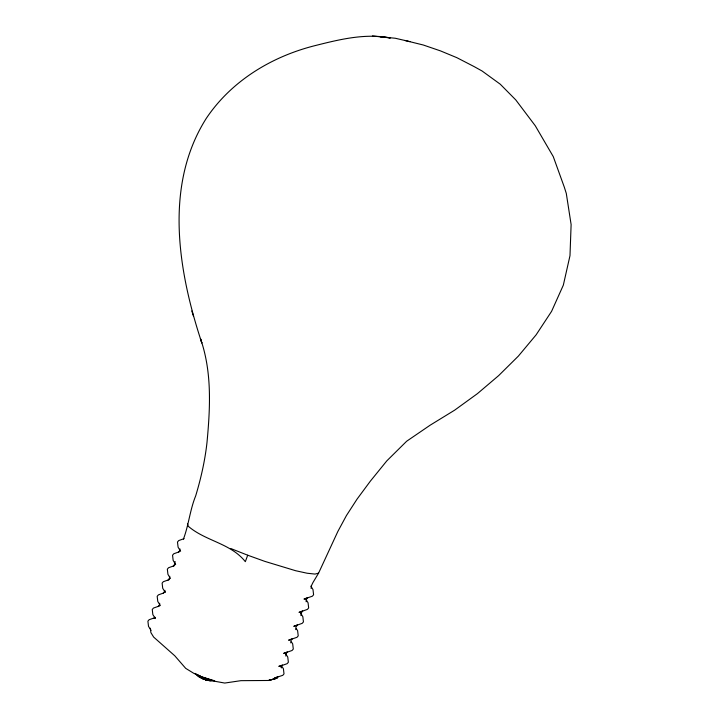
<?xml version="1.0" encoding="UTF-8"?>
<svg xmlns="http://www.w3.org/2000/svg" width="719" height="719" viewBox="0 0 719 719"><rect width="100%" height="100%" fill="white"/><g stroke="black" fill="none" stroke-linecap="round" stroke-linejoin="round"><path stroke-width="1.08" d="M285.82 656.07L285.982 653.769L287.357 651.953L283.672 653.391L292.067 650.488L293.298 649.059L292.687 643.882L291.402 641.887M290.755 642.876L290.916 640.584L292.291 638.76L288.607 640.207L297.001 637.295L298.223 635.866L297.621 630.689L296.336 628.703M306.123 601.776L306.285 599.484L307.66 597.66M159.672 603.25L159.564 604.778L158.189 606.602M179.975 548.957L179.858 550.484L178.492 552.309M150.343 628.199L150.891 632.612L153.641 637.07L174.771 655.782L185.691 668.346L193.779 673.317L201.581 676.831L214.999 681.306L224.741 683.05L240.919 680.668L268.555 680.48L276.842 678.224L278.109 676.687M169.747 576.296L169.567 578.013L168.084 580.125M175.059 561.476L174.789 564.056L173.306 566.168M295.716 629.592L295.994 627.013L297.477 624.901L293.783 626.348L302.214 623.337L303.445 621.908L302.843 616.731L300.749 613.271M300.937 615.635L301.207 613.055L302.69 610.943L299.005 612.39L307.435 609.379L308.667 607.95L308.056 602.774L305.943 599.376M311.102 588.439L311.435 585.697L312.9 582.642L318.58 573.142L337.849 531.467L346.45 515.523L357.109 499.049L370.375 481.128L386.822 460.861L406.675 441.223L430.169 425.181L454.651 410.163L477.452 393.626L498.653 375.615L518.345 356.13L536.113 334.847L551.581 311.345L563.337 285.137L569.987 255.667L571.12 224.571L566.293 193.42L564.316 187.174L553.262 156.589L535.278 125.771L515.784 99.923L500.235 84.186L482.081 71.001L474.189 66.624L456.871 57.682L440.441 50.878L423.293 45.009L404.815 40.444M372.397 35.95L390.336 37.936C364.515 33.047 338.559 39.707 313.574 45.998C270.802 57.062 231.105 81.283 206.254 118.419C163.671 185.664 178.24 271.701 201.85 343.017L200.412 338.478C212.15 371.903 210.236 407.709 207 442.401C205.005 460.564 200.952 478.414 195.676 495.894C190.005 509.762 188.621 525.472 183.417 539.115M230.898 548.579L247.704 555.212L245.332 561.674C230.736 543.222 205.544 541.164 188.261 526.254L187.443 523.657M163.123 593.409L164.489 591.584M153.758 618.439L154.918 617.19M282.504 664.949L281.345 666.189L281.399 667.906L281.003 665.839L287.142 663.673L288.364 662.244L287.762 657.067L285.641 653.67M306.734 598.019L303.975 599.107L312.37 596.195L313.592 594.766L312.99 589.589L310.896 586.138M281.578 665.309L278.81 666.387L281.012 665.821M277.192 677.037L274.451 678.062L282.783 675.321L284.005 673.892L283.403 668.715L281.246 665.443M184.091 538.639L178.707 540.58L177.485 542.018L178.096 547.195L180.613 551.293M179.157 551.824L173.782 553.774L172.551 555.203L173.153 560.38L175.652 564.577M174.681 565.574L168.561 567.731L167.338 569.16L167.94 574.337L170.43 578.534M169.459 579.532L163.339 581.689L162.117 583.118L162.719 588.295L165.244 592.402L164.858 590.326M163.788 592.932L158.414 594.874L157.182 596.303L157.785 601.479L160.319 605.587M159.6 605.91L153.48 608.058L152.257 609.496L152.859 614.673L155.457 618.583M155.241 617.558L149.13 619.715L147.898 621.144L148.5 626.321L151.035 630.401M318.58 573.142L315.012 574.077L307.139 573.232L295.653 570.724L264.862 561.386L247.704 555.212M210.083 680.578L211.197 680.65M380.333 36.804L395.288 38.251L410.01 41.648M208.168 680.048L202.399 678.619L200.727 677.469L205.409 679.752L207.405 679.976L204.124 679.257L198.48 676.3L204.124 679.257L210.038 680.659L204.124 679.257L198.606 676.66L194.93 673.388L201.581 676.831L214.666 680.821C208.6 681.567 202.722 679.069 197.851 675.635L199.639 676.669M208.097 680.138L204.124 679.257L201.437 677.702M196.7 674.728L201.581 676.831M191.829 310.985L193.474 316.18M276.842 678.224L268.555 680.48L276.842 678.224"/></g></svg>
